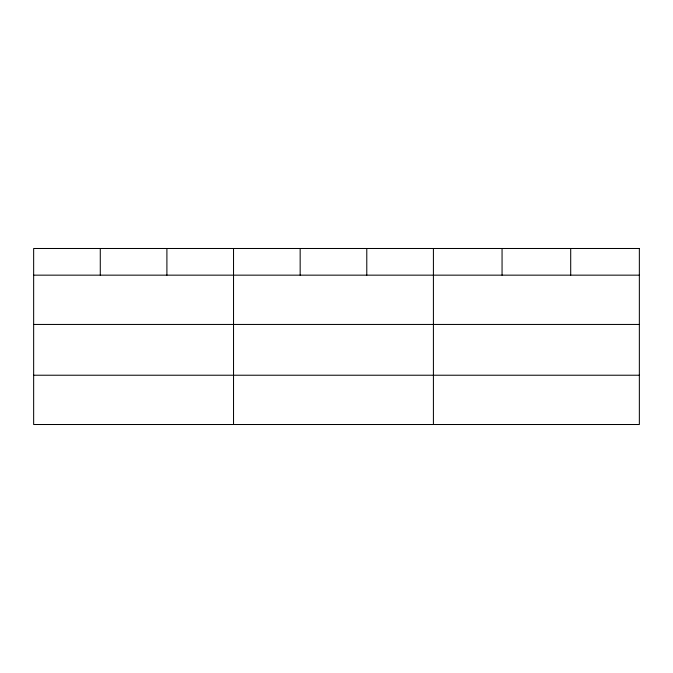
<?xml version="1.0" encoding="UTF-8"?>
<svg xmlns="http://www.w3.org/2000/svg" width="673" height="673" viewBox="0 0 673 673"><rect width="100%" height="100%" fill="white"/><g stroke="black" fill="none" stroke-linecap="round" stroke-linejoin="round"><path stroke-width="1.01" d="M33.65 275.156L639.35 275.156M33.65 324.445L639.35 324.445M33.65 375.223L639.35 375.223M570.704 248.488L570.704 275.156M502.058 248.488L502.058 275.156M433.412 248.488L433.412 424.512M366.785 248.488L366.785 275.156M300.158 248.488L300.158 275.156M233.531 248.488L233.531 424.512M166.904 248.488L166.904 275.156M100.277 248.488L100.277 275.156M639.35 248.488L33.65 248.488L33.65 424.512L639.35 424.512L639.35 248.488"/></g></svg>
